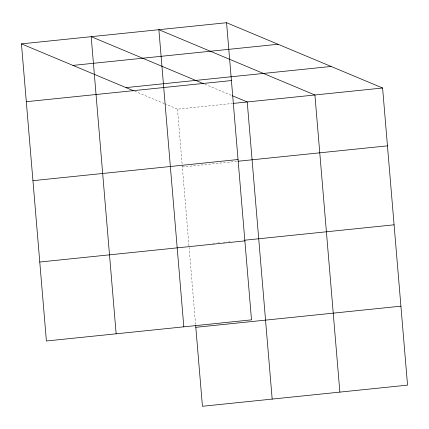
<?xml version="1.0" encoding="UTF-8"?>
<svg xmlns="http://www.w3.org/2000/svg" width="429" height="429" viewBox="0 0 429 429"><rect width="100%" height="100%" fill="white"/><g stroke="black" fill="none" stroke-linecap="round" stroke-linejoin="round"><path stroke-width="0.32" stroke-dasharray="2.15 1.61" d="M164.618 103.764L177.493 109.148L232.615 103.469M182.346 166.988L237.473 161.304M212.891 243.49L214.216 243.35M218.2 242.943L219.53 242.803M223.514 242.396L224.844 242.256M228.829 241.843L230.159 241.709M204.928 84.266L231.901 95.549M134.577 91.195L164.007 103.507M177.493 109.148L182.127 164.328M182.18 164.993L188.98 245.951M189.092 247.286L195.586 324.646"/><path stroke-width="0.64" d="M226.56 22.721L251.507 319.852L46.402 340.996L21.45 43.865L226.56 22.721L382.598 88.004L407.55 385.135L202.44 406.279L195.645 325.311M72.946 65.406L278.051 44.267M125.997 87.607L331.108 66.463M26.308 101.7L231.413 80.555M233.279 103.4L382.598 88.004M32.936 180.668L238.047 159.524M238.138 161.234L387.457 145.844M244.766 240.202L394.085 224.812M39.768 262.028L244.879 240.883M195.812 327.311L400.917 306.172M203.705 83.752L91.189 36.674L116.136 333.805M232.518 95.806L247.227 101.963L272.179 399.093M21.45 43.865L133.355 90.685M339.865 392.111L314.913 94.986L158.875 29.698L183.821 326.828"/></g></svg>
